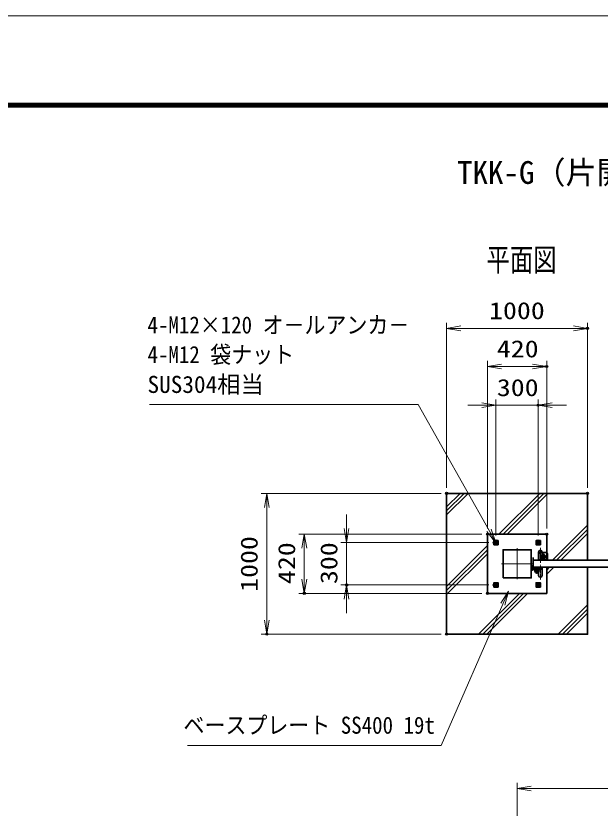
# Model space of a CAD drawing. Units: millimetres at full size. Extents: x -11880 to 11880, y -8400 to 8400.
# Drawn here: x -1279 to 2868, y 2777 to 8400 of the extents above; entities that cross this region are included whole.
import ezdxf
from ezdxf.enums import TextEntityAlignment as Align

# ---------------------------------------------------------------- set-up
doc = ezdxf.new("R2010")
doc.units = ezdxf.units.MM
doc.header["$LTSCALE"] = 30
doc.header["$PDMODE"] = 32
doc.header["$PDSIZE"] = 15
for name, pattern in [('DASHED', [7.5, 6, -1.5]), ('USER1', [9, 6, -0.75, 1.5, -0.75]), ('USER2', [18, 12, -1.5, 3, -1.5])]:
    doc.linetypes.add(name, pattern=pattern)
for name, color, linetype, lineweight in [('0-0_D-TTL', 7, 'Continuous', 18), ('0-1_外形線', 7, 'Continuous', 35), ('0-2_0', 7, 'Continuous', 18), ('0-3_寸法線', 4, 'Continuous', 18), ('0-5_細線', 2, 'Continuous', 35), ('0-6_隠れ線', 140, 'DASHED', 18), ('0-7_軸線', 200, 'USER2', 15), ('0-E_AM_0N', 7, 'Continuous', 50), ('0-F_AM_7N', 6, 'USER1', 18), ('1-1_ハッチング', 253, 'Continuous', 13), ('1-5_AM_4N', 4, 'Continuous', 25)]:
    doc.layers.add(name, color=color, linetype=linetype, lineweight=lineweight)
for name, color, linetype in [('0-4_Defpoints', 7, 'Continuous'), ('0-9_文字3', 254, 'Continuous'), ('0-C_文字', 254, 'Continuous')]:
    doc.layers.add(name, color=color, linetype=linetype)
doc.styles.add('ＭＳ ゴシック', font='')
doc.styles.get('ＭＳ ゴシック').set_extended_font_data('MS Gothic')

# ---------------------------------------------------------------- blocks, each defined once
blk = doc.blocks.new('A$C4093506B')
at = {"layer": '0-1_外形線'}
for p, q in [((-373.3, 0), (376.7, 0)), ((-373.3, -1755), (-373.3, 0)), ((376.7, -1755), (376.7, 0))]:
    blk.add_line(p, q, dxfattribs=at)
blk.add_arc((1.7, -1755), 375, 180, 0, dxfattribs=at)
at = {"layer": '0-7_軸線', "linetype": 'USER1'}
blk.add_line((1.7, 532.5), (1.7, -2662.5), dxfattribs=at)
blk = doc.blocks.new('A$C031A601E')
at = {"layer": '0-1_外形線'}
for p, q in [((-914.7, 739.2), (-914.7, -610.8)), ((-614.7, -910.8), (585.3, -910.8))]:
    blk.add_line(p, q, dxfattribs=at)
blk.add_lwpolyline([(885.3, -610.8), (885.3, 739.2), (-914.7, 739.2)], dxfattribs=at)
for centre, start, end in [((-614.7, -610.8), 180, 270), ((585.3, -610.8), 270, 0)]:
    blk.add_arc(centre, 300, start, end, dxfattribs=at)
at = {"layer": '0-5_細線'}
blk.add_circle((-14.7, -10.8), 525, dxfattribs=at)
at = {"layer": '0-6_隠れ線', "linetype": 'Continuous'}
blk.add_line((-914.7, 589.2), (885.3, 589.2), dxfattribs=at)
at = {"layer": '0-6_隠れ線'}
for radius in [420, 315, 285]:
    blk.add_circle((-14.7, -10.8), radius, dxfattribs=at)
at = {"layer": '0-7_軸線'}
for q in [(-14.7, 645.4), (-670.9, -10.8), (641.6, -10.8), (-14.7, -667.1)]:
    blk.add_line((-14.7, -10.8), q, dxfattribs=at)
blk = doc.blocks.new('_Open')
at = {"layer": '0-2_0', "color": 4}
blk.add_line((-30, 5), (0, 0), dxfattribs=at)
blk.add_lwpolyline([(-30, -5), (0, 0), (-30, 0)], dxfattribs=at)
blk = doc.blocks.new('S261')
at = {"layer": '0-3_寸法線'}
for points in [[(11070942.2, 81180054.8), (11124908.6, 81180054.8), (11138067.8, 81210136), (11139270.2, 81212884.5)], [(11138525.9, 81209935.6), (11139270.2, 81212884.5), (11137609.7, 81210336.4)]]:
    blk.add_lwpolyline(points, dxfattribs=at)
at = {"layer": '0-3_寸法線', "color": 254, "style": 'ＭＳ ゴシック', "width": 0.9}
blk.add_text('ベースプレート SS400 19t', height=3637, dxfattribs=at).set_placement((11070078.2, 81181455.3), align=Align.BOTTOM_LEFT)
blk = doc.blocks.new('S262')
at = {"layer": '0-3_寸法線'}
for points in [[(11062844.8, 81252615.1), (11120008, 81252615.1), (11135130.1, 81225836.4), (11136605.2, 81223224.2)], [(11134694.7, 81225590.6), (11136605.2, 81223224.2), (11135565.4, 81226082.3)]]:
    blk.add_lwpolyline(points, dxfattribs=at)
at = {"layer": '0-3_寸法線', "color": 254, "style": 'ＭＳ ゴシック', "width": 0.9}
for s, p in [('4-M12×120 オ－ルアンカ－', (11062412.8, 81266677.2)), ('4-M12 袋ナット', (11062412.8, 81260377.2))]:
    blk.add_text(s, height=3637, dxfattribs=at).set_placement(p, align=Align.BOTTOM_LEFT)
at = {"layer": '0-3_寸法線', "color": 254, "style": 'ＭＳ ゴシック'}
blk.add_text('SUS304相当', height=3637, dxfattribs=at).set_placement((11062412.8, 81254015.6), align=Align.BOTTOM_LEFT)
blk = doc.blocks.new('U104')
at = {"layer": '0-E_AM_0N'}
blk.add_lwpolyline([(4230, 4344.1), (4500, 4188.2), (4770, 4344.1), (4770, 4655.9), (4500, 4811.8), (4230, 4655.9)], close=True, dxfattribs=at)
for radius in [270, 151.6]:
    blk.add_circle((4500, 4500), radius, dxfattribs=at)
at = {"layer": '0-F_AM_7N'}
for p, q in [((4157.1, 4500), (4842.9, 4500)), ((4500, 4842.9), (4500, 4157.1))]:
    blk.add_line(p, q, dxfattribs=at)
at = {"layer": '1-5_AM_4N'}
blk.add_arc((4500, 4500), 180, 260, 170, dxfattribs=at)
blk = doc.blocks.new('U105')
at = {"layer": '0-E_AM_0N'}
blk.add_lwpolyline([(-4230, 4344.1), (-4500, 4188.2), (-4770, 4344.1), (-4770, 4655.9), (-4500, 4811.8), (-4230, 4655.9)], close=True, dxfattribs=at)
for radius in [270, 151.6]:
    blk.add_circle((-4500, 4500), radius, dxfattribs=at)
at = {"layer": '0-F_AM_7N'}
for p, q in [((-4157.1, 4500), (-4842.9, 4500)), ((-4500, 4842.9), (-4500, 4157.1))]:
    blk.add_line(p, q, dxfattribs=at)
at = {"layer": '1-5_AM_4N'}
blk.add_arc((-4500, 4500), 180, 10, 280, dxfattribs=at)
blk = doc.blocks.new('U106')
at = {"layer": '0-E_AM_0N'}
blk.add_lwpolyline([(4230, -4344.1), (4500, -4188.2), (4770, -4344.1), (4770, -4655.9), (4500, -4811.8), (4230, -4655.9)], close=True, dxfattribs=at)
for radius in [270, 151.6]:
    blk.add_circle((4500, -4500), radius, dxfattribs=at)
at = {"layer": '0-F_AM_7N'}
for p, q in [((4157.1, -4500), (4842.9, -4500)), ((4500, -4842.9), (4500, -4157.1))]:
    blk.add_line(p, q, dxfattribs=at)
at = {"layer": '1-5_AM_4N'}
blk.add_arc((4500, -4500), 180, 190, 100, dxfattribs=at)
blk = doc.blocks.new('U107')
at = {"layer": '0-E_AM_0N'}
blk.add_lwpolyline([(-4230, -4344.1), (-4500, -4188.2), (-4770, -4344.1), (-4770, -4655.9), (-4500, -4811.8), (-4230, -4655.9)], close=True, dxfattribs=at)
for radius in [270, 151.6]:
    blk.add_circle((-4500, -4500), radius, dxfattribs=at)
at = {"layer": '0-F_AM_7N'}
for p, q in [((-4157.1, -4500), (-4842.9, -4500)), ((-4500, -4842.9), (-4500, -4157.1))]:
    blk.add_line(p, q, dxfattribs=at)
at = {"layer": '1-5_AM_4N'}
blk.add_arc((-4500, -4500), 180, 80, 350, dxfattribs=at)
blk = doc.blocks.new('A$C67A600EB')
at = {"layer": '0-1_外形線'}
blk.add_lwpolyline([(6300, 750), (6300, 6300), (-6300, 6300), (-6300, -6300), (6300, -6300), (6300, -750)], dxfattribs=at)
for points in [[(-4950, 4950), (-4050, 4950), (-4050, 4050), (-4950, 4050)], [(4950, 4950), (4050, 4950), (4050, 4050), (4950, 4050)], [(-3000, -3000), (3000, -3000), (3000, 3000), (-3000, 3000)], [(-4950, -4950), (-4050, -4950), (-4050, -4050), (-4950, -4050)], [(4950, -4950), (4050, -4950), (4050, -4050), (4950, -4050)]]:
    blk.add_lwpolyline(points, close=True, dxfattribs=at)
at = {"layer": '0-5_細線'}
for p, q in [((3450, 1364.7), (3450, -1364.7)), ((3000, -1200), (3000, -300)), ((3000, -300), (3090, -300)), ((3090, -300), (3090, -1044.1)), ((4980, -1020), (3180, -1020)), ((3335.9, -1110), (4980, -1110)), ((3480, -750), (3480, -870)), ((3480, -750), (4980, -750)), ((3480, -870), (4980, -870)), ((3810, -1530), (3810, -1200)), ((3810, -1200), (4650, -1200)), ((3855, -870), (3855, -1020)), ((3855, -1020), (4605, -1020)), ((4028.8, -1350), (4431.2, -1350)), ((4050, -1200), (4050, -1020)), ((4410, -1200), (4410, -1020)), ((4605, -1020), (4605, -870)), ((4650, -1200), (4650, -1530)), ((4980, -870), (4980, -750)), ((4980, -1020), (5129.9, -1057)), ((5106.6, -1143.9), (4980, -1110)), ((5129.9, -1057), (5106.6, -1143.9))]:
    blk.add_line(p, q, dxfattribs=at)
blk.add_circle((3180, -1200), 180, dxfattribs=at)
blk.add_circle((3180, -1200), 180, dxfattribs=at)
for radius, start, end in [(420, 180, 0), (270, 138.18969, 41.81031)]:
    blk.add_arc((4230, -1530), radius, start, end, dxfattribs=at)
at = {"layer": '0-6_隠れ線'}
for centre in [(-4500, 4500), (4500, 4500), (-4500, -4500), (4500, -4500)]:
    blk.add_circle(centre, 300, dxfattribs=at)
at = {"layer": '0-7_軸線'}
for p, q in [((0, -3300), (0, 3300)), ((-3300, 0), (3300, 0)), ((3180, -1200), (2910.5, -1200)), ((3180, -1200), (3180, -930.5)), ((3180, -1200), (3180, -1469.5)), ((3180, -1200), (3449.5, -1200)), ((4230, -1530), (3633.6, -1530)), ((4230, -1530), (4230, -933.6)), ((4230, -1530), (4230, -2126.4)), ((4230, -1530), (4826.4, -1530))]:
    blk.add_line(p, q, dxfattribs=at)
at = {"layer": '0-E_AM_0N'}
for name in ['U105', 'U104', 'U107', 'U106']:
    blk.add_blockref(name, (0, 0), dxfattribs=at)

msp = doc.modelspace()

# ---------------------------------------------------------------- linework, layer by layer
at = {"layer": '0-0_D-TTL'}
for points in [[(-11880, -8400), (11880, -8400), (11880, 8400), (-11880, 8400)], [(-11116.29, 7779.43), (11116.29, 7779.43), (11116.29, -7777.71), (-11116.29, -7777.71)], [(-11109.21, 7772.36), (11109.21, 7772.36), (11109.21, -7770.64), (-11109.21, -7770.64)], [(-11102.14, 7765.29), (11102.14, 7765.29), (11102.14, -7763.57), (-11102.14, -7763.57)], [(-11095.07, 7758.21), (11095.07, 7758.21), (11095.07, -7756.5), (-11095.07, -7756.5)], [(-11088, 7751.14), (11088, 7751.14), (11088, -7749.43), (-11088, -7749.43)]]:
    msp.add_lwpolyline(points, close=True, dxfattribs=at)
at = {"layer": '0-1_外形線'}
msp.add_lwpolyline([(2778.88, 4486.26), (2778.88, 4011.26), (1778.88, 4011.26), (1778.88, 5011.26), (2778.88, 5011.26), (2778.88, 4536.26)], dxfattribs=at)
msp.add_lwpolyline([(2393.88, 4536.26), (4393.88, 4536.26), (4393.88, 4486.26), (2393.88, 4486.26)], close=True, dxfattribs=at)
msp.add_circle((2463.88, 4561.26), 12.5, dxfattribs=at)
at = {"layer": '0-3_寸法線'}
for p, q in [((1778.88, 5051.26), (1778.88, 6222.2)), ((2778.88, 5051.26), (2778.88, 6222.2)), ((1778.88, 6182.2), (2778.88, 6182.2)), ((2068.88, 4761.26), (2068.88, 5951.26)), ((2068.88, 5911.26), (2488.88, 5911.26)), ((2488.88, 4761.26), (2488.88, 5951.26)), ((2028.88, 5636.35), (1928.88, 5636.35)), ((2128.88, 4712.69), (2128.88, 5676.35)), ((2128.88, 5636.35), (2428.88, 5636.35)), ((2428.88, 4712.69), (2428.88, 5676.35)), ((2528.88, 5636.35), (2628.88, 5636.35)), ((1738.88, 5011.26), (462.66, 5011.26)), ((502.66, 5011.26), (502.66, 4011.26)), ((1068.82, 4761.26), (1068.82, 4861.26)), ((2028.88, 4721.26), (728.82, 4721.26)), ((768.82, 4721.26), (768.82, 4301.26)), ((2077.45, 4661.26), (1028.82, 4661.26)), ((1068.82, 4661.26), (1068.82, 4361.26)), ((2077.45, 4361.26), (1028.82, 4361.26)), ((2028.88, 4301.26), (728.82, 4301.26)), ((1068.82, 4261.26), (1068.82, 4161.26)), ((1738.88, 4011.26), (462.66, 4011.26)), ((2278.88, 1038.91), (2278.88, 2957.2)), ((2278.88, 2917.2), (4538.88, 2917.2))]:
    msp.add_line(p, q, dxfattribs=at)
at = {"layer": '0-4_Defpoints'}
for p in [(2778.88, 6182.2), (2488.88, 5911.26), (2428.88, 5636.35), (1778.88, 5011.26), (1778.88, 5011.26), (2778.88, 5011.26), (2068.88, 4721.26), (2068.88, 4721.26), (2488.88, 4721.26), (2117.45, 4661.26), (2128.88, 4672.69), (2428.88, 4672.69), (1068.82, 4361.26), (2117.45, 4361.26), (768.82, 4301.26), (2068.88, 4301.26), (502.66, 4011.26), (1778.88, 4011.26)]:
    msp.add_point(p, dxfattribs=at)
at = {"layer": '1-1_ハッチング'}
for p, q in [((1778.88, 4915.91), (1874.23, 5011.26)), ((1778.88, 4886.91), (1903.23, 5011.26)), ((1778.88, 4857.91), (1932.23, 5011.26)), ((2149.91, 4721.26), (2439.91, 5011.26)), ((2178.91, 4721.26), (2468.91, 5011.26)), ((2207.91, 4721.26), (2497.91, 5011.26)), ((2530.6, 4536.26), (2778.88, 4784.54)), ((2559.6, 4536.26), (2778.88, 4755.54)), ((2588.6, 4536.26), (2778.88, 4726.54)), ((1778.88, 4350.23), (2068.88, 4640.23)), ((1778.88, 4321.23), (2068.88, 4611.23)), ((1778.88, 4292.23), (2068.88, 4582.23)), ((2488.88, 4465.54), (2509.6, 4486.26)), ((2488.88, 4436.54), (2538.6, 4486.26)), ((2005.6, 4011.26), (2295.6, 4301.26)), ((2034.6, 4011.26), (2324.6, 4301.26)), ((2063.6, 4011.26), (2353.6, 4301.26)), ((2571.29, 4011.26), (2778.88, 4218.85)), ((2600.29, 4011.26), (2778.88, 4189.85)), ((2629.29, 4011.26), (2778.88, 4160.85))]:
    msp.add_line(p, q, dxfattribs=at)

# ---------------------------------------------------------------- block references
at = {"layer": '0-1_外形線', "xscale": 0.03333333, "yscale": 0.03333333}
for name, p in [('A$C67A600EB', (2278.88, 4511.26)), ('A$C4093506B', (2443.82, 4486.26))]:
    msp.add_blockref(name, p, dxfattribs=at)
at = {"layer": '0-1_外形線', "yscale": 0.03333333, "rotation": 180}
for name, p, xscale in [('A$C4093506B', (2443.82, 4536.26), -0.03333333), ('A$C031A601E', (2463.39, 4560.9), 0.03333333)]:
    msp.add_blockref(name, p, dxfattribs=dict(at, xscale=xscale))
at = {"layer": '0-3_寸法線'}
for name, p, xscale, yscale in [('S262', (-369091.3, -2702779.54), 0.03333333, 0.03333333), ('_Open', (2778.88, 6182.2), 3.333333, 3.333333), ('_Open', (2488.88, 5911.26), 3.333333, 3.333333), ('_Open', (2128.88, 5636.35), 3.333333, 3.333333), ('S261', (-369091.3, -2702779.54), 0.03333333, 0.03333333)]:
    msp.add_blockref(name, p, dxfattribs=dict(at, xscale=xscale, yscale=yscale))
at = {"layer": '0-3_寸法線', "xscale": 3.333333, "yscale": 3.333333}
for p, rotation in [((1778.88, 6182.2), 180), ((2068.88, 5911.26), 180), ((2428.88, 5636.35), 180), ((502.66, 5011.26), 90), ((1068.82, 4661.26), 270), ((768.82, 4721.26), 90), ((768.82, 4301.26), 270), ((1068.82, 4361.26), 90), ((502.66, 4011.26), 270), ((2278.88, 2917.2), 180)]:
    msp.add_blockref('_Open', p, dxfattribs=dict(at, rotation=rotation))

# ---------------------------------------------------------------- texts
at = {"layer": '0-3_寸法線', "color": 254, "style": 'ＭＳ ゴシック', "width": 1.2}
for s, p in [('1000', (2079.68, 6210.88)), ('420', (2134.88, 5939.95)), ('300', (2134.88, 5665.03))]:
    msp.add_text(s, height=121.2, dxfattribs=at).set_placement(p, align=Align.BOTTOM_LEFT)
for s, p in [('1000', (473.97, 4312.06)), ('420', (740.14, 4367.26)), ('300', (1040.14, 4367.26))]:
    msp.add_text(s, height=121.2, rotation=90, dxfattribs=at).set_placement(p, align=Align.BOTTOM_LEFT)
at = {"layer": '0-9_文字3', "style": 'ＭＳ ゴシック'}
msp.add_text('TKK-G（片開） H1500×W2000', height=161.6, dxfattribs=at).set_placement((1852.39, 7159.01), align=Align.BOTTOM_LEFT)
at = {"layer": '0-C_文字', "style": 'ＭＳ ゴシック', "width": 0.75}
msp.add_text('平面図', height=161.7, dxfattribs=at).set_placement((2062.38, 6539.65), align=Align.BOTTOM_LEFT)

doc.saveas('drawing.dxf')
